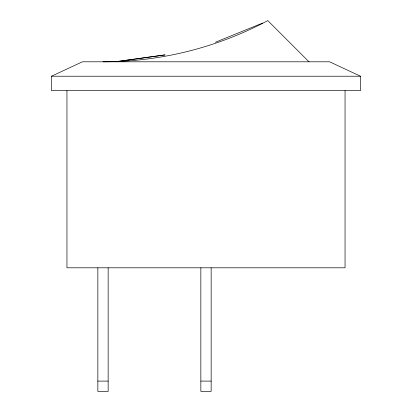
<?xml version="1.0" encoding="UTF-8"?>
<svg xmlns="http://www.w3.org/2000/svg" width="412" height="412" viewBox="0 0 412 412"><rect width="100%" height="100%" fill="white"/><g stroke="black" fill="none" stroke-linecap="round" stroke-linejoin="round"><path stroke-width="0.62" d="M51.5 76.22L82.4 61.8L329.6 61.8L360.5 76.22L360.5 90.64L51.5 90.64L51.5 76.22L360.5 76.22M215.368 42.256L262.568 23.087M97.85 381.1L108.15 381.1M200.85 381.1L211.15 381.1M309 61.8L267.8 20.6A350.2 350.2 0 0 1 103 61.8M345.05 90.64L345.05 267.8L66.95 267.8L66.95 90.64M211.15 267.8L211.15 391.4L200.85 391.4L200.85 267.8M108.15 267.8L108.15 391.4L97.85 391.4L97.85 267.8M117.415 61.465L117.173 61.548L165.088 54.899L117.415 61.465"/></g></svg>
